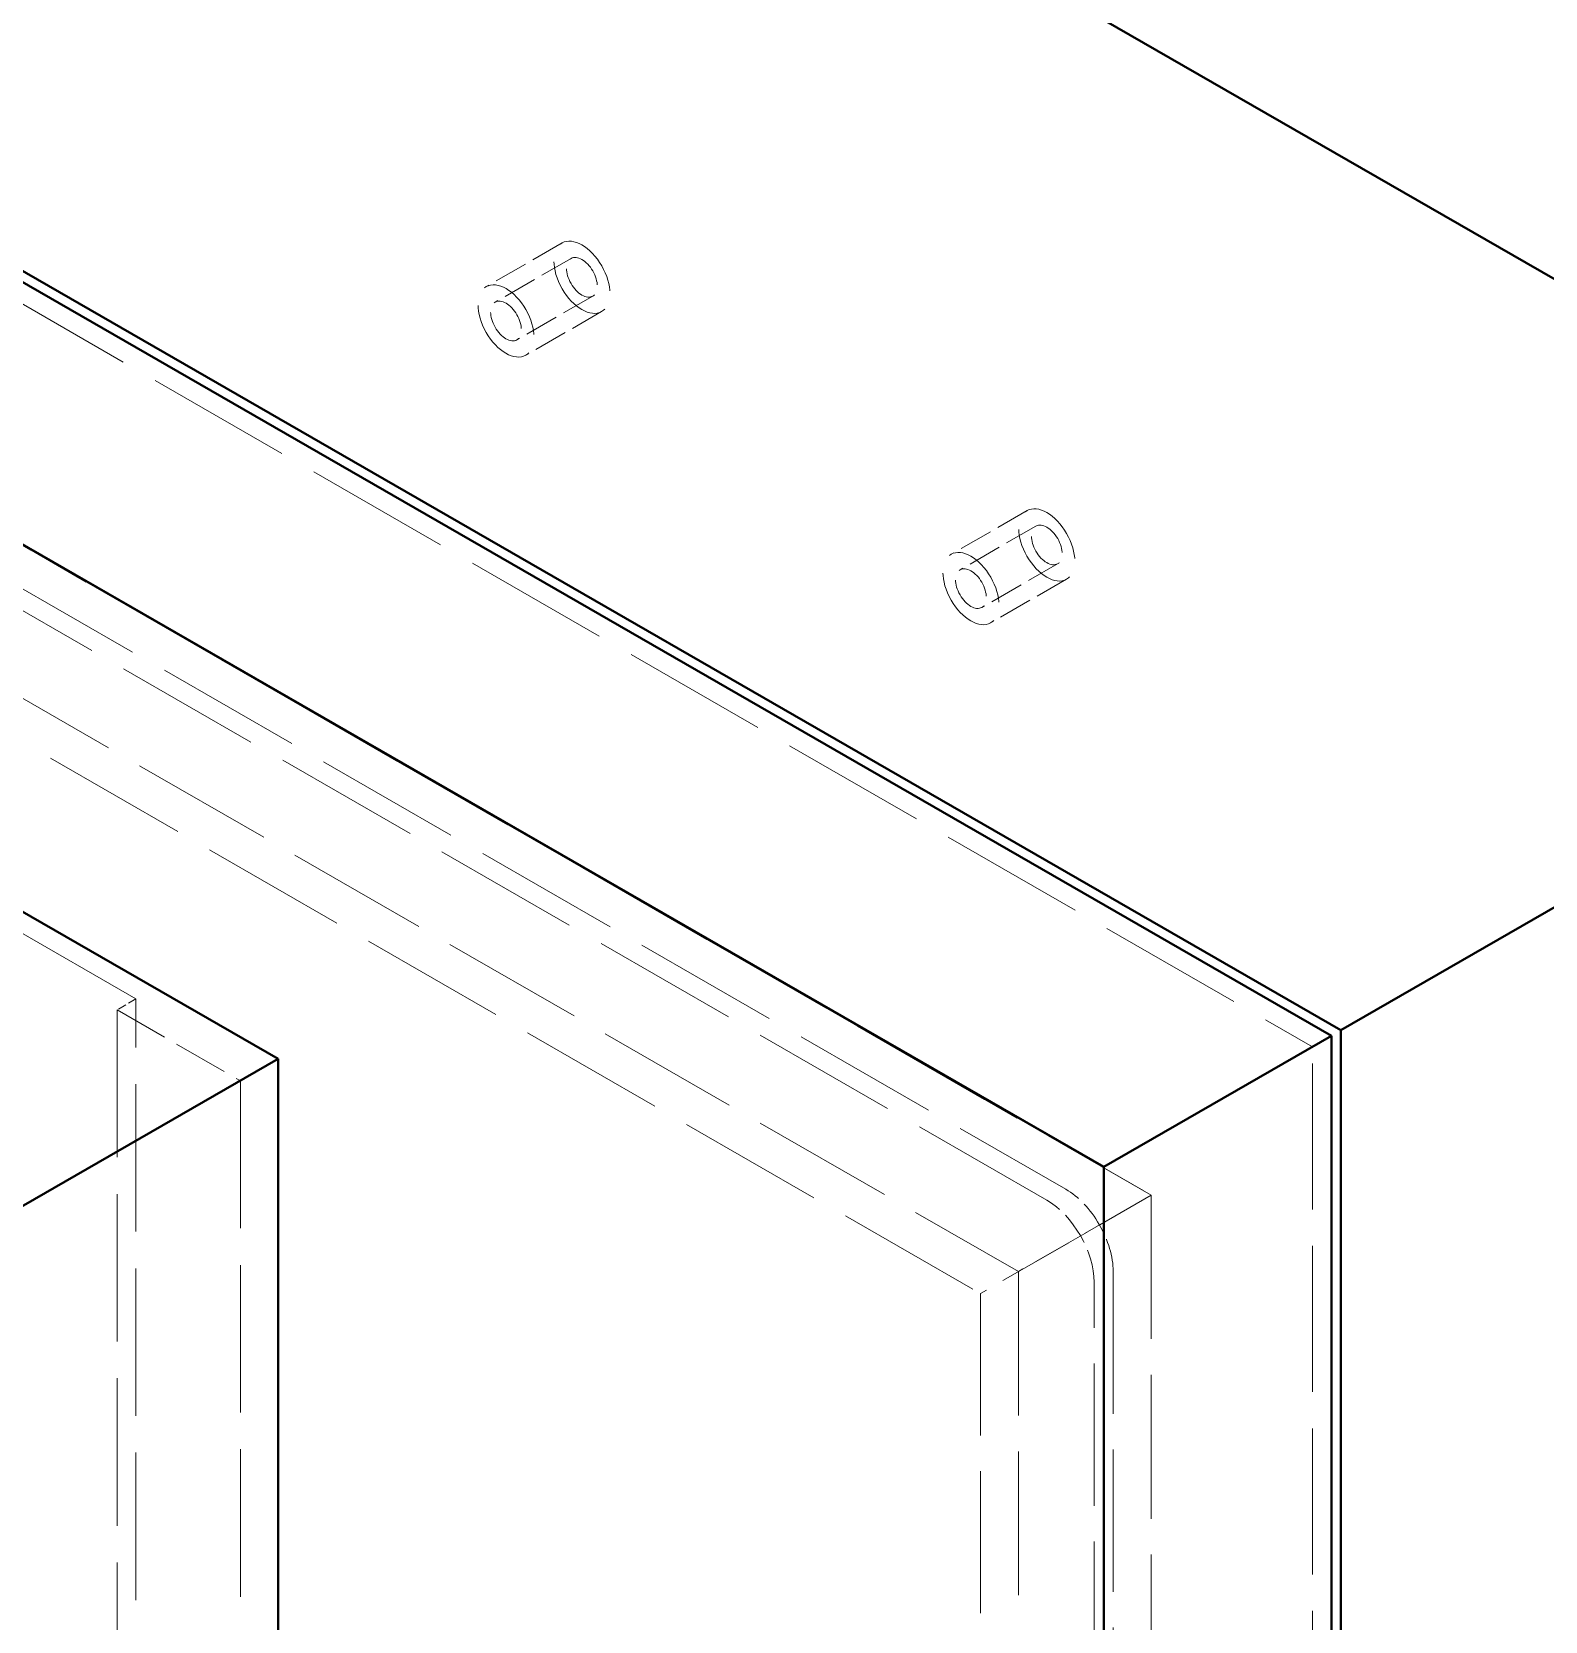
# Model space of a CAD drawing. Header units: millimetres. Extents: x 0 to 2378, y 0 to 1682.
# Drawn here: x 2191.6 to 2236.71, y 1452.63 to 1500.03 of the extents above; entities that cross this region are included whole.
import ezdxf

# ---------------------------------------------------------------- set-up
doc = ezdxf.new("R2010")
doc.units = ezdxf.units.MM
doc.header["$LTSCALE"] = 2
doc.linetypes.add('DASHED', pattern=[0.2067, 0.1654, -0.0413])
doc.layers.add('가려진 것(ISO)', color=2, linetype='DASHED', lineweight=18)
doc.layers.add('가시적인 것(ISO)', color=3, linetype='Continuous', lineweight=40)

msp = doc.modelspace()

# ---------------------------------------------------------------- linework, layer by layer
at = {"layer": '가려진 것(ISO)', "ltscale": 13.202866}
for p, q in [((2133.6071, 1552.1797), (2253.2496, 1483.2822)), ((2230.6221, 1470.2519), (2110.9797, 1539.1495)), ((2110.1312, 1538.6608), (2229.7736, 1469.7633)), ((2103.9086, 1535.0775), (2223.5511, 1466.18))]:
    msp.add_line(p, q, dxfattribs=at)
at = {"layer": '가려진 것(ISO)', "ltscale": 13.245917}
for p, q in [((2110.1312, 1530.1747), (2222.4197, 1465.5121)), ((2221.854, 1465.1863), (2109.5655, 1529.849))]:
    msp.add_line(p, q, dxfattribs=at)
at = {"layer": '가려진 것(ISO)', "ltscale": 12.912267}
for p, q in [((2115.5052, 1528.3705), (2224.9653, 1465.3366)), ((2111.5454, 1526.0902), (2221.0055, 1463.0563))]:
    msp.add_line(p, q, dxfattribs=at)
at = {"layer": '가려진 것(ISO)', "ltscale": 13.235192}
for p, q in [((2116.6365, 1527.7164), (2224.9653, 1465.334)), ((2111.5454, 1524.7846), (2219.8741, 1462.4022))]:
    msp.add_line(p, q, dxfattribs=at)
at = {"layer": '가려진 것(ISO)', "ltscale": 12.886484}
msp.add_line((2194.7011, 1471.1882), (2111.8282, 1518.9115), dxfattribs=at)
at = {"layer": '가려진 것(ISO)', "ltscale": 3.047415}
for p, q in [((2207.4059, 1493.7311), (2205.1431, 1492.4281)), ((2207.6712, 1493.2704), (2205.4084, 1491.9674)), ((2208.3183, 1492.1467), (2206.0556, 1490.8436)), ((2208.5836, 1491.686), (2206.3208, 1490.3829)), ((2221.2652, 1485.7501), (2219.0024, 1484.447)), ((2221.5305, 1485.2894), (2219.2677, 1483.9864)), ((2222.1776, 1484.1656), (2219.9149, 1482.8626)), ((2222.4429, 1483.7049), (2220.1801, 1482.4019))]:
    msp.add_line(p, q, dxfattribs=at)
at = {"layer": '가려진 것(ISO)', "ltscale": 12.901145}
msp.add_line((2253.2496, 1483.2822), (2230.6221, 1470.2519), dxfattribs=at)
at = {"layer": '가려진 것(ISO)', "ltscale": 0.761779}
msp.add_line((2194.7011, 1471.1882), (2194.1354, 1470.8624), dxfattribs=at)
at = {"layer": '가려진 것(ISO)', "ltscale": 13.288179}
for p, q in [((2194.1354, 1470.8624), (2194.1354, 1403.4966)), ((2194.7011, 1403.8223), (2194.7011, 1471.1882)), ((2197.8124, 1468.745), (2197.8124, 1401.3791))]:
    msp.add_line(p, q, dxfattribs=at)
at = {"layer": '가려진 것(ISO)', "ltscale": 4.952111}
msp.add_line((2194.1354, 1470.8624), (2197.8124, 1468.745), dxfattribs=at)
at = {"layer": '가려진 것(ISO)', "ltscale": 10.643445}
msp.add_line((2223.5511, 1466.18), (2229.7736, 1469.7633), dxfattribs=at)
at = {"layer": '가려진 것(ISO)', "ltscale": 13.16608}
msp.add_line((2229.7736, 1345.1691), (2229.7736, 1469.7633), dxfattribs=at)
at = {"layer": '가려진 것(ISO)', "ltscale": 11.611031}
msp.add_line((2197.8124, 1468.745), (2191.0242, 1464.8359), dxfattribs=at)
at = {"layer": '가려진 것(ISO)', "ltscale": 6.856808}
msp.add_line((2224.9653, 1465.334), (2219.8741, 1462.4022), dxfattribs=at)
at = {"layer": '가려진 것(ISO)', "ltscale": 5.33305}
msp.add_line((2224.9653, 1465.3366), (2221.0055, 1463.0563), dxfattribs=at)
at = {"layer": '가려진 것(ISO)', "ltscale": 12.965651}
for p, q in [((2224.9653, 1465.3366), (2224.9653, 1355.7853)), ((2221.0055, 1463.0563), (2221.0055, 1353.505))]:
    msp.add_line(p, q, dxfattribs=at)
at = {"layer": '가려진 것(ISO)', "ltscale": 12.83912}
for p, q in [((2223.2682, 1349.9153), (2223.2682, 1462.7368)), ((2223.8339, 1463.0626), (2223.8339, 1350.2411))]:
    msp.add_line(p, q, dxfattribs=at)
at = {"layer": '가려진 것(ISO)', "ltscale": 12.810837}
msp.add_line((2219.8741, 1462.4022), (2219.8741, 1354.159), dxfattribs=at)
at = {"layer": '가려진 것(ISO)', "ltscale": 7.060761}
for centre in [(2207.9947, 1492.7085), (2205.732, 1491.4055), (2221.854, 1484.7275), (2219.5913, 1483.4245)]:
    msp.add_ellipse(centre, major_axis=(0.5889, -1.0226), ratio=0.5780931, dxfattribs=at)
at = {"layer": '가려진 것(ISO)', "ltscale": 3.879783}
for centre in [(2207.9947, 1492.7085), (2205.732, 1491.4055), (2221.854, 1484.7275), (2219.5913, 1483.4245)]:
    msp.add_ellipse(centre, major_axis=(0.3236, -0.5619), ratio=0.5780931, dxfattribs=at)
at = {"layer": '가려진 것(ISO)', "ltscale": 2.991791}
for centre, major_axis, start_param, end_param in [((2221.854, 1463.5512), (0.9981, -1.7332), 0.7873319, 2.3581282), ((2222.4197, 1463.877), (-0.9981, 1.7332), 3.9289245, 5.4997209)]:
    msp.add_ellipse(centre, major_axis=major_axis, ratio=0.5780931, start_param=start_param, end_param=end_param, dxfattribs=at)
at = {"layer": '가시적인 것(ISO)'}
for p, q in [((2132.4757, 1552.8338), (2253.2496, 1483.2847)), ((2230.3393, 1470.0916), (2109.5655, 1539.6406)), ((2230.6221, 1470.2545), (2109.8483, 1539.8035)), ((2102.7772, 1535.7315), (2223.5511, 1466.1825)), ((2111.2625, 1519.8913), (2198.9438, 1469.3991)), ((2253.2496, 1483.2847), (2230.6221, 1470.2545)), ((2223.5511, 1466.1825), (2230.3393, 1470.0916)), ((2230.3393, 1344.1893), (2230.3393, 1470.0916)), ((2230.6221, 1344.3522), (2230.6221, 1470.2545)), ((2198.9438, 1469.3991), (2191.0242, 1464.8385)), ((2198.9438, 1469.3991), (2198.9438, 1400.7251)), ((2223.5511, 1340.2803), (2223.5511, 1466.1825))]:
    msp.add_line(p, q, dxfattribs=at)

doc.saveas('drawing.dxf')
